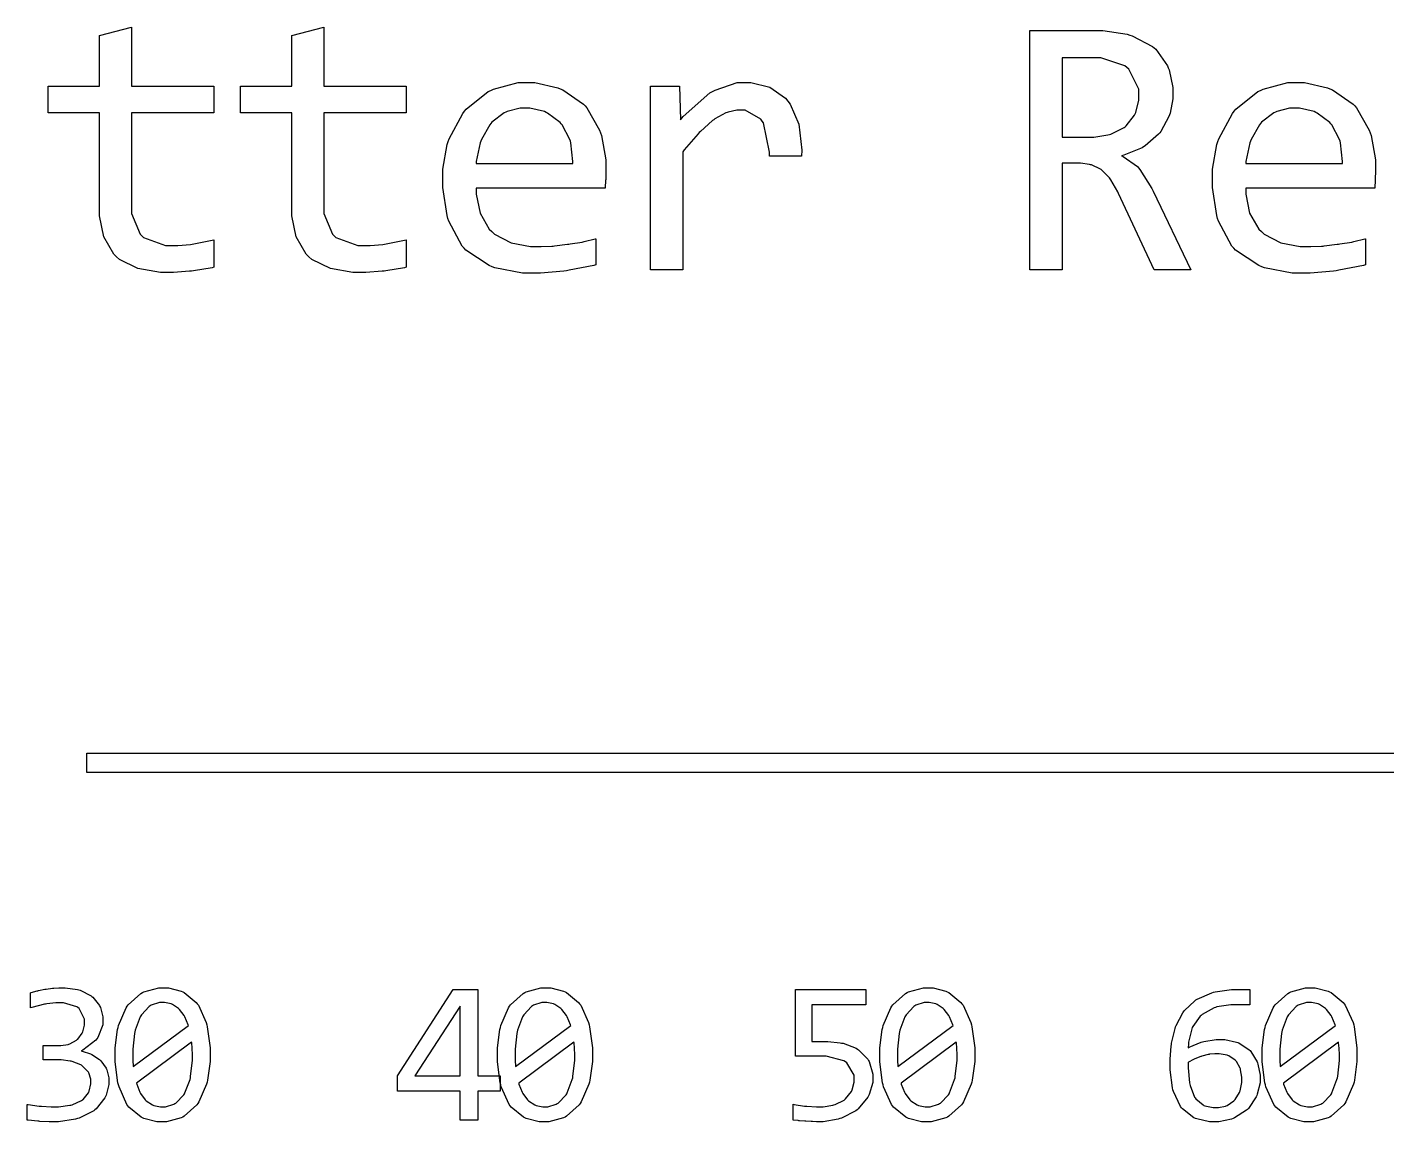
# Model space of a CAD drawing. Extents: x 0.4 to 7.8, y 0.3 to 11.2.
# Drawn here: x 2.383 to 4.045, y 9.844 to 11.182 of the extents above; entities that cross this region are included whole.
import ezdxf

# ---------------------------------------------------------------- set-up
doc = ezdxf.new("R2010")
doc.units = 0
doc.layers.get('0').update_dxf_attribs({"linetype": 'CONTINUOUS'})

msp = doc.modelspace()

# ---------------------------------------------------------------- linework, layer by layer
at = {"color": 9}
for points in [[(2.61094, 10.8886), (2.60872, 10.888), (2.58594, 10.8841), (2.58361, 10.8838), (2.58122, 10.8836), (2.56153, 10.8823), (2.55496, 10.8823), (2.54568, 10.8823), (2.51801, 10.887), (2.49533, 10.8982), (2.49186, 10.9013), (2.48839, 10.9046), (2.47624, 10.9257), (2.47108, 10.9516), (2.47108, 10.9602), (2.47108, 11.0774), (2.40815, 11.0774), (2.40815, 11.1101), (2.47108, 11.1101), (2.47108, 11.1719), (2.50999, 11.182), (2.50999, 11.1101), (2.61094, 11.1101), (2.61094, 11.0774), (2.50999, 11.0774), (2.50999, 10.9633), (2.50999, 10.9543), (2.52061, 10.9291), (2.52274, 10.927), (2.5249, 10.9251), (2.55181, 10.9152), (2.56082, 10.9152), (2.56668, 10.9152), (2.58214, 10.9165), (2.58431, 10.9168), (2.58643, 10.9171), (2.60861, 10.9216), (2.61094, 10.9222), (2.61094, 10.8886)], [(2.84619, 10.8886), (2.84397, 10.888), (2.82124, 10.8841), (2.8189, 10.8838), (2.81651, 10.8836), (2.79682, 10.8823), (2.79025, 10.8823), (2.78097, 10.8823), (2.75331, 10.887), (2.73058, 10.8982), (2.72711, 10.9013), (2.72364, 10.9046), (2.71149, 10.9257), (2.70632, 10.9516), (2.70632, 10.9602), (2.70632, 11.0774), (2.64344, 11.0774), (2.64344, 11.1101), (2.70632, 11.1101), (2.70632, 11.1719), (2.74528, 11.182), (2.74528, 11.1101), (2.84619, 11.1101), (2.84619, 11.0774), (2.74528, 11.0774), (2.74528, 10.9633), (2.74528, 10.9543), (2.75586, 10.9291), (2.75803, 10.927), (2.76014, 10.9251), (2.78706, 10.9152), (2.79606, 10.9152), (2.80192, 10.9152), (2.81739, 10.9165), (2.81956, 10.9168), (2.82167, 10.9171), (2.84386, 10.9216), (2.84619, 10.9222), (2.84619, 10.8886)], [(3.80556, 10.8854), (3.76058, 10.8854), (3.7169, 10.9789), (3.7161, 10.9807), (3.70768, 10.9955), (3.70687, 10.9966), (3.706, 10.9978), (3.69667, 11.0072), (3.69569, 11.0079), (3.69472, 11.0086), (3.68386, 11.0136), (3.68267, 11.0139), (3.68147, 11.0142), (3.67063, 11.0157), (3.66704, 11.0157), (3.64822, 11.0157), (3.64822, 10.8854), (3.6084, 10.8854), (3.6084, 11.178), (3.68674, 11.178), (3.69769, 11.178), (3.72749, 11.1733), (3.73058, 11.1723), (3.73361, 11.1714), (3.75863, 11.1584), (3.76058, 11.1567), (3.76253, 11.155), (3.77686, 11.1347), (3.77778, 11.1323), (3.77869, 11.1299), (3.78342, 11.1082), (3.78342, 11.101), (3.78342, 11.0945), (3.78, 11.077), (3.77935, 11.075), (3.77865, 11.073), (3.76861, 11.0545), (3.76731, 11.0528), (3.76594, 11.0512), (3.74957, 11.0368), (3.74761, 11.0356), (3.74567, 11.0344), (3.72325, 11.0254), (3.72076, 11.0248), (3.72276, 11.0241), (3.74013, 11.0117), (3.74154, 11.0099), (3.74294, 11.0081), (3.75771, 10.9847), (3.75922, 10.9817), (3.80556, 10.8854)], [(3.74175, 11.0976), (3.74175, 11.1064), (3.72944, 11.1308), (3.727, 11.1327), (3.72456, 11.1347), (3.69547, 11.1444), (3.68582, 11.1444), (3.64822, 11.1444), (3.64822, 11.0477), (3.68044, 11.0477), (3.68674, 11.0477), (3.70383, 11.0503), (3.70574, 11.0508), (3.70763, 11.0514), (3.72368, 11.0594), (3.72499, 11.0604), (3.72629, 11.0615), (3.7366, 11.0746), (3.73731, 11.0761), (3.73801, 11.0777), (3.74175, 11.0927), (3.74175, 11.0976)], [(3.09017, 11.0097), (3.09017, 11.0062), (3.08996, 10.9967), (3.08996, 10.9958), (3.0899, 10.9948), (3.08931, 10.9861), (3.08925, 10.9852), (2.93147, 10.9852), (2.93147, 10.9777), (2.93631, 10.9548), (2.94754, 10.9353), (2.95074, 10.9322), (2.95394, 10.9291), (2.97424, 10.9185), (2.99821, 10.9138), (3.00624, 10.9138), (3.01112, 10.9138), (3.02425, 10.9144), (3.02593, 10.9145), (3.02756, 10.9147), (3.0434, 10.9166), (3.04497, 10.9168), (3.0465, 10.917), (3.06099, 10.9194), (3.06239, 10.9197), (3.06381, 10.92), (3.07688, 10.9231), (3.07807, 10.9234), (3.07807, 10.8915), (3.07542, 10.8908), (3.04542, 10.8848), (3.04204, 10.8843), (3.03868, 10.8838), (3.01014, 10.8814), (3.00065, 10.8814), (2.98822, 10.8814), (2.95443, 10.8879), (2.95096, 10.8892), (2.94749, 10.8906), (2.91894, 10.9094), (2.91672, 10.9118), (2.9145, 10.9143), (2.89811, 10.9447), (2.89703, 10.9483), (2.89594, 10.9519), (2.89079, 10.986), (2.89079, 10.9973), (2.89079, 11.0086), (2.89632, 11.0386), (2.89746, 11.0421), (2.8986, 11.0457), (2.91521, 11.0766), (2.91737, 11.0792), (2.91954, 11.0819), (2.9464, 11.1032), (2.9496, 11.1048), (2.95275, 11.1063), (2.98281, 11.1142), (2.99283, 11.1142), (3.00319, 11.1142), (3.03142, 11.108), (3.03444, 11.1068), (3.03743, 11.1056), (3.06282, 11.088), (3.06489, 11.0857), (3.06694, 11.0835), (3.08257, 11.0561), (3.08365, 11.0528), (3.08475, 11.0496), (3.09017, 11.0197), (3.09017, 11.0097)], [(3.14481, 11.1101), (3.18039, 11.1101), (3.18153, 11.0687), (3.18485, 11.0727), (3.21744, 11.1016), (3.22071, 11.1034), (3.2239, 11.1052), (3.25088, 11.1142), (3.25988, 11.1142), (3.26753, 11.1142), (3.29047, 11.1085), (3.30968, 11.0953), (3.31267, 11.0915), (3.31565, 11.0878), (3.3259, 11.0635), (3.32964, 11.0318), (3.32943, 11.0244), (3.29004, 11.0244), (3.29015, 11.0293), (3.28288, 11.065), (3.28136, 11.0672), (3.27979, 11.0694), (3.26058, 11.0806), (3.25424, 11.0806), (3.25028, 11.0806), (3.23969, 11.0782), (3.23839, 11.0777), (3.23703, 11.0773), (3.22342, 11.0698), (3.222, 11.0687), (3.2206, 11.0678), (3.20589, 11.0547), (3.20437, 11.0531), (3.20281, 11.0515), (3.18599, 11.0321), (3.18419, 11.0298), (3.18419, 10.8854), (3.14481, 10.8854), (3.14481, 11.1101)], [(4.03119, 11.0097), (4.03119, 11.0062), (4.03093, 10.9967), (4.03093, 10.9958), (4.03087, 10.9948), (4.03033, 10.9861), (4.03028, 10.9852), (3.8725, 10.9852), (3.8725, 10.9777), (3.87728, 10.9548), (3.88851, 10.9353), (3.89176, 10.9322), (3.89497, 10.9291), (3.91521, 10.9185), (3.93924, 10.9138), (3.94726, 10.9138), (3.95215, 10.9138), (3.96528, 10.9144), (3.96696, 10.9145), (3.96858, 10.9147), (3.98443, 10.9166), (3.98594, 10.9168), (3.98747, 10.917), (4.00201, 10.9194), (4.00342, 10.9197), (4.00483, 10.92), (4.0179, 10.9231), (4.0191, 10.9234), (4.0191, 10.8915), (4.01644, 10.8908), (3.98639, 10.8848), (3.98307, 10.8843), (3.97971, 10.8838), (3.95117, 10.8814), (3.94168, 10.8814), (3.92925, 10.8814), (3.89546, 10.8879), (3.89199, 10.8892), (3.88851, 10.8906), (3.85997, 10.9094), (3.85775, 10.9118), (3.85553, 10.9143), (3.83908, 10.9447), (3.83806, 10.9483), (3.83697, 10.9519), (3.83176, 10.986), (3.83176, 10.9973), (3.83176, 11.0086), (3.83735, 11.0386), (3.83849, 11.0421), (3.83963, 11.0457), (3.85622, 11.0766), (3.8584, 11.0792), (3.86057, 11.0819), (3.88743, 11.1032), (3.89063, 11.1048), (3.89378, 11.1063), (3.92378, 11.1142), (3.93381, 11.1142), (3.94417, 11.1142), (3.97239, 11.108), (3.97542, 11.1068), (3.9784, 11.1056), (4.00379, 11.088), (4.00586, 11.0857), (4.00792, 11.0835), (4.0236, 11.0561), (4.02468, 11.0528), (4.02576, 11.0496), (4.03119, 11.0197), (4.03119, 11.0097)], [(3.04964, 11.0153), (3.04975, 11.0177), (3.04736, 11.0405), (3.04676, 11.0425), (3.04617, 11.0447), (3.03678, 11.0626), (3.03554, 11.064), (3.03429, 11.0655), (3.01882, 11.0771), (3.01699, 11.0779), (3.01508, 11.0788), (2.99701, 11.0831), (2.99104, 11.0831), (2.98519, 11.0831), (2.96951, 11.0789), (2.96778, 11.0781), (2.96599, 11.0773), (2.95085, 11.0658), (2.9496, 11.0642), (2.94829, 11.0628), (2.9381, 11.0449), (2.93733, 11.0428), (2.93653, 11.0407), (2.93164, 11.0177), (2.93147, 11.0153), (3.04964, 11.0153)], [(3.99067, 11.0153), (3.99078, 11.0177), (3.98839, 11.0405), (3.98779, 11.0425), (3.98719, 11.0447), (3.97781, 11.0626), (3.97657, 11.064), (3.97532, 11.0655), (3.95985, 11.0771), (3.95801, 11.0779), (3.95611, 11.0788), (3.93804, 11.0831), (3.93201, 11.0831), (3.92617, 11.0831), (3.91049, 11.0789), (3.90875, 11.0781), (3.90696, 11.0773), (3.89187, 11.0658), (3.89063, 11.0642), (3.88932, 11.0628), (3.87907, 11.0449), (3.87831, 11.0428), (3.8775, 11.0407), (3.87267, 11.0177), (3.8725, 11.0153), (3.99067, 11.0153)], [(2.45551, 10.2945), (7.79736, 10.2945), (7.79736, 10.2711), (2.45551, 10.2711), (2.45551, 10.2945)], [(2.48258, 9.89458), (2.48258, 9.88965), (2.47906, 9.87642), (2.47835, 9.87483), (2.4776, 9.87332), (2.4669, 9.85992), (2.4655, 9.85872), (2.46403, 9.85758), (2.44613, 9.84858), (2.44401, 9.84788), (2.44185, 9.84722), (2.42085, 9.84397), (2.4139, 9.84397), (2.40961, 9.84397), (2.39806, 9.84446), (2.39681, 9.84457), (2.39551, 9.84467), (2.38374, 9.84597), (2.38265, 9.84614), (2.38265, 9.86518), (2.3839, 9.86496), (2.39719, 9.86328), (2.3986, 9.86313), (2.40001, 9.86301), (2.41189, 9.86236), (2.41585, 9.86236), (2.4209, 9.86236), (2.43479, 9.86415), (2.43619, 9.86447), (2.43761, 9.86486), (2.44922, 9.87001), (2.45014, 9.87067), (2.45101, 9.87136), (2.45751, 9.8795), (2.45796, 9.88043), (2.45833, 9.8814), (2.46039, 9.8904), (2.46039, 9.89339), (2.46039, 9.89626), (2.45796, 9.90403), (2.45747, 9.90483), (2.45697, 9.90565), (2.45003, 9.91249), (2.44917, 9.91303), (2.44824, 9.91363), (2.43767, 9.91769), (2.43647, 9.91792), (2.43522, 9.91824), (2.42404, 9.91965), (2.42036, 9.91965), (2.40218, 9.91965), (2.40218, 9.93707), (2.42057, 9.93707), (2.42383, 9.93707), (2.43267, 9.93864), (2.43365, 9.93892), (2.43463, 9.93924), (2.44308, 9.94385), (2.44379, 9.94439), (2.4445, 9.94499), (2.44988, 9.95226), (2.45025, 9.95307), (2.45063, 9.954), (2.45258, 9.96218), (2.45258, 9.9649), (2.45258, 9.96962), (2.44607, 9.98264), (2.44476, 9.98361), (2.44347, 9.9846), (2.42719, 9.98947), (2.42182, 9.98947), (2.41764, 9.98947), (2.40662, 9.98813), (2.40522, 9.98785), (2.40375, 9.98763), (2.38851, 9.98367), (2.38687, 9.98312), (2.38687, 10.0017), (2.38753, 10.002), (2.39486, 10.0041), (2.39567, 10.0042), (2.39643, 10.0044), (2.40429, 10.0061), (2.40511, 10.0062), (2.40588, 10.0063), (2.41368, 10.0073), (2.4145, 10.0074), (2.41525, 10.0075), (2.42133, 10.0079), (2.42339, 10.0079), (2.42899, 10.0079), (2.44413, 10.0056), (2.44575, 10.0051), (2.44732, 10.0047), (2.46078, 9.99815), (2.46186, 9.99729), (2.46289, 9.99647), (2.47103, 9.98606), (2.47163, 9.98481), (2.47217, 9.98361), (2.47493, 9.97217), (2.47493, 9.96832), (2.47493, 9.96263), (2.46897, 9.94694), (2.46783, 9.94536), (2.46664, 9.94385), (2.45068, 9.93153), (2.44868, 9.93061), (2.44971, 9.93044), (2.45985, 9.92719), (2.46089, 9.92671), (2.46186, 9.92622), (2.47092, 9.91997), (2.47174, 9.91917), (2.47254, 9.9184), (2.47906, 9.90944), (2.47954, 9.90842), (2.48004, 9.90739), (2.48258, 9.89779), (2.48258, 9.89458)], [(2.60618, 9.92583), (2.60618, 9.91749), (2.60314, 9.89497), (2.60254, 9.89242), (2.60189, 9.88992), (2.59261, 9.86838), (2.59142, 9.86654), (2.59017, 9.86475), (2.57471, 9.85086), (2.57286, 9.84983), (2.57101, 9.84885), (2.55296, 9.84397), (2.54699, 9.84397), (2.54112, 9.84397), (2.52539, 9.84793), (2.52365, 9.84868), (2.52186, 9.8495), (2.50694, 9.86199), (2.50569, 9.86361), (2.50444, 9.86529), (2.4949, 9.88656), (2.49425, 9.88911), (2.49354, 9.89171), (2.49024, 9.91732), (2.49024, 9.92583), (2.49024, 9.93425), (2.49322, 9.95682), (2.49388, 9.95931), (2.49447, 9.96186), (2.50375, 9.9834), (2.50499, 9.98519), (2.50618, 9.98703), (2.52165, 10.0009), (2.52354, 10.0019), (2.52539, 10.0029), (2.5434, 10.0079), (2.54943, 10.0079), (2.55524, 10.0079), (2.57096, 10.0038), (2.57275, 10.003), (2.57449, 10.0022), (2.58942, 9.98981), (2.59065, 9.98813), (2.5919, 9.98649), (2.60146, 9.96522), (2.60215, 9.96263), (2.60281, 9.96007), (2.60618, 9.9344), (2.60618, 9.92583)], [(3.07362, 9.92583), (3.07362, 9.91749), (3.07058, 9.89497), (3.06999, 9.89242), (3.06933, 9.88992), (3.06006, 9.86838), (3.05886, 9.86654), (3.05761, 9.86475), (3.04215, 9.85086), (3.04031, 9.84983), (3.03847, 9.84885), (3.0204, 9.84397), (3.01443, 9.84397), (3.00857, 9.84397), (2.99283, 9.84793), (2.9911, 9.84868), (2.98931, 9.8495), (2.97439, 9.86199), (2.97314, 9.86361), (2.9719, 9.86529), (2.96235, 9.88656), (2.96169, 9.88911), (2.96099, 9.89171), (2.95768, 9.91732), (2.95768, 9.92583), (2.95768, 9.93425), (2.96067, 9.95682), (2.96132, 9.95931), (2.96192, 9.96186), (2.97119, 9.9834), (2.97244, 9.98519), (2.97364, 9.98703), (2.9891, 10.0009), (2.991, 10.0019), (2.99283, 10.0029), (3.01085, 10.0079), (3.01687, 10.0079), (3.02268, 10.0079), (3.03842, 10.0038), (3.04021, 10.003), (3.04194, 10.0022), (3.05686, 9.98981), (3.05811, 9.98813), (3.05935, 9.98649), (3.0689, 9.96522), (3.06961, 9.96263), (3.07026, 9.96007), (3.07362, 9.9344), (3.07362, 9.92583)], [(3.54107, 9.92583), (3.54107, 9.91749), (3.53803, 9.89497), (3.53743, 9.89242), (3.53678, 9.88992), (3.5275, 9.86838), (3.52632, 9.86654), (3.52507, 9.86475), (3.5096, 9.85086), (3.50776, 9.84983), (3.50592, 9.84885), (3.48785, 9.84397), (3.48188, 9.84397), (3.47601, 9.84397), (3.46029, 9.84793), (3.45856, 9.84868), (3.45676, 9.8495), (3.44185, 9.86199), (3.4406, 9.86361), (3.43935, 9.86529), (3.42979, 9.88656), (3.42914, 9.88911), (3.42844, 9.89171), (3.42512, 9.91732), (3.42512, 9.92583), (3.42512, 9.93425), (3.42811, 9.95682), (3.42876, 9.95931), (3.42936, 9.96186), (3.43864, 9.9834), (3.43989, 9.98519), (3.44108, 9.98703), (3.45654, 10.0009), (3.45844, 10.0019), (3.46029, 10.0029), (3.47831, 10.0079), (3.48432, 10.0079), (3.49013, 10.0079), (3.50586, 10.0038), (3.50765, 10.003), (3.50939, 10.0022), (3.52431, 9.98981), (3.52556, 9.98813), (3.52681, 9.98649), (3.53635, 9.96522), (3.53706, 9.96263), (3.53771, 9.96007), (3.54107, 9.9344), (3.54107, 9.92583)], [(4.00851, 9.92583), (4.00851, 9.91749), (4.00549, 9.89497), (4.00489, 9.89242), (4.00424, 9.88992), (3.99496, 9.86838), (3.99376, 9.86654), (3.99251, 9.86475), (3.97706, 9.85086), (3.97521, 9.84983), (3.97336, 9.84885), (3.95529, 9.84397), (3.94933, 9.84397), (3.94347, 9.84397), (3.92774, 9.84793), (3.926, 9.84868), (3.92421, 9.8495), (3.90929, 9.86199), (3.90804, 9.86361), (3.90679, 9.86529), (3.89725, 9.88656), (3.8966, 9.88911), (3.89589, 9.89171), (3.89258, 9.91732), (3.89258, 9.92583), (3.89258, 9.93425), (3.89556, 9.95682), (3.89621, 9.95931), (3.89681, 9.96186), (3.90608, 9.9834), (3.90733, 9.98519), (3.90853, 9.98703), (3.92399, 10.0009), (3.92589, 10.0019), (3.92774, 10.0029), (3.94575, 10.0079), (3.95176, 10.0079), (3.95757, 10.0079), (3.97331, 10.0038), (3.9751, 10.003), (3.97683, 10.0022), (3.99175, 9.98981), (3.993, 9.98813), (3.99425, 9.98649), (4.00379, 9.96522), (4.0045, 9.96263), (4.00515, 9.96007), (4.00851, 9.9344), (4.00851, 9.92583)], [(2.96104, 9.8814), (2.93381, 9.8814), (2.93381, 9.84614), (2.91211, 9.84614), (2.91211, 9.8814), (2.83529, 9.8814), (2.83529, 9.90013), (2.90332, 10.0057), (2.93381, 10.0057), (2.93381, 9.90013), (2.96104, 9.90013), (2.96104, 9.8814)], [(3.4165, 9.89719), (3.4165, 9.89182), (3.41222, 9.87717), (3.4114, 9.87554), (3.41054, 9.87392), (3.39871, 9.85992), (3.39725, 9.85872), (3.39572, 9.85758), (3.37815, 9.84853), (3.37614, 9.84788), (3.37408, 9.84722), (3.35585, 9.84397), (3.34978, 9.84397), (3.34782, 9.84397), (3.34272, 9.84418), (3.34207, 9.84418), (3.34136, 9.84424), (3.33464, 9.84462), (3.33399, 9.84467), (3.33328, 9.84472), (3.32671, 9.84521), (3.32607, 9.84526), (3.32542, 9.84538), (3.31972, 9.84608), (3.31922, 9.84614), (3.31922, 9.86546), (3.32032, 9.86518), (3.33285, 9.86328), (3.33425, 9.86313), (3.33567, 9.86301), (3.3475, 9.86236), (3.35146, 9.86236), (3.35585, 9.86236), (3.36774, 9.86431), (3.36903, 9.86469), (3.37033, 9.86513), (3.3814, 9.87061), (3.38232, 9.87131), (3.38325, 9.87207), (3.39031, 9.88081), (3.39079, 9.88178), (3.39128, 9.88286), (3.39372, 9.89253), (3.39372, 9.89572), (3.39372, 9.90115), (3.38476, 9.91624), (3.38297, 9.91732), (3.38118, 9.91846), (3.35954, 9.92415), (3.35232, 9.92415), (3.32206, 9.92415), (3.32206, 10.0057), (3.40799, 10.0057), (3.40799, 9.98714), (3.34207, 9.98714), (3.34207, 9.94233), (3.35596, 9.94233), (3.36154, 9.94233), (3.37646, 9.94065), (3.37831, 9.94026), (3.3801, 9.93994), (3.39621, 9.93381), (3.39762, 9.93294), (3.39903, 9.93212), (3.41043, 9.92046), (3.41129, 9.919), (3.41217, 9.91758), (3.4165, 9.90229), (3.4165, 9.89719)], [(3.88997, 9.89671), (3.88997, 9.89154), (3.88656, 9.87765), (3.8859, 9.87603), (3.88525, 9.87446), (3.87587, 9.8604), (3.87468, 9.85921), (3.87343, 9.85807), (3.85872, 9.84868), (3.85699, 9.84799), (3.85525, 9.84733), (3.83942, 9.84397), (3.83415, 9.84397), (3.82829, 9.84397), (3.81256, 9.84744), (3.81087, 9.8481), (3.80914, 9.84885), (3.79503, 9.85965), (3.79389, 9.86106), (3.79275, 9.86253), (3.78407, 9.88092), (3.78353, 9.88314), (3.78293, 9.88536), (3.77994, 9.90733), (3.77994, 9.91461), (3.77994, 9.92057), (3.78131, 9.93642), (3.78157, 9.93832), (3.78179, 9.94026), (3.78614, 9.95822), (3.78678, 9.9599), (3.78738, 9.96164), (3.79551, 9.97711), (3.79656, 9.97846), (3.79753, 9.97988), (3.81017, 9.99192), (3.81168, 9.99289), (3.81321, 9.99393), (3.83111, 10.0017), (3.83317, 10.0023), (3.83524, 10.0029), (3.85508, 10.0057), (3.86176, 10.0057), (3.8775, 10.0057), (3.8775, 9.98714), (3.8604, 9.98714), (3.85417, 9.98714), (3.83735, 9.98432), (3.83561, 9.98372), (3.83382, 9.98318), (3.81917, 9.97515), (3.81803, 9.97407), (3.81685, 9.97304), (3.80778, 9.9605), (3.80718, 9.95904), (3.80653, 9.95757), (3.80257, 9.94125), (3.8024, 9.9394), (3.80192, 9.9344), (3.80317, 9.93517), (3.81799, 9.94119), (3.81967, 9.94163), (3.82135, 9.94211), (3.83643, 9.94439), (3.84147, 9.94439), (3.84674, 9.94439), (3.86111, 9.94146), (3.86263, 9.94086), (3.86415, 9.94032), (3.87674, 9.93207), (3.87776, 9.93099), (3.87875, 9.92996), (3.88633, 9.91743), (3.88688, 9.91596), (3.88737, 9.9145), (3.88997, 9.90115), (3.88997, 9.89671)], [(2.51172, 9.9266), (2.51172, 9.92469), (2.51172, 9.92046), (2.51172, 9.919), (2.51172, 9.9184), (2.5121, 9.91228), (2.51221, 9.91168), (2.57969, 9.96164), (2.57937, 9.96268), (2.57547, 9.97217), (2.57503, 9.97299), (2.57454, 9.97385), (2.56901, 9.98118), (2.56836, 9.98178), (2.56771, 9.98242), (2.56022, 9.98731), (2.5594, 9.98763), (2.55854, 9.98801), (2.55072, 9.98969), (2.54818, 9.98969), (2.54438, 9.98969), (2.53418, 9.98639), (2.53304, 9.98568), (2.5319, 9.98503), (2.52235, 9.97493), (2.5216, 9.97358), (2.52078, 9.97228), (2.51465, 9.95583), (2.51426, 9.95383), (2.51383, 9.95187), (2.51172, 9.93294), (2.51172, 9.9266)], [(2.91211, 9.98519), (2.85656, 9.90013), (2.91211, 9.90013), (2.91211, 9.98519)], [(2.97917, 9.9266), (2.97917, 9.92469), (2.97917, 9.92046), (2.97917, 9.919), (2.97917, 9.9184), (2.97954, 9.91228), (2.97965, 9.91168), (3.04715, 9.96164), (3.04682, 9.96268), (3.04292, 9.97217), (3.04249, 9.97299), (3.04199, 9.97385), (3.03646, 9.98118), (3.03581, 9.98178), (3.03515, 9.98242), (3.02767, 9.98731), (3.02686, 9.98763), (3.02599, 9.98801), (3.01818, 9.98969), (3.01563, 9.98969), (3.01183, 9.98969), (3.00163, 9.98639), (3.00049, 9.98568), (2.99935, 9.98503), (2.98981, 9.97493), (2.98904, 9.97358), (2.98822, 9.97228), (2.9821, 9.95583), (2.98172, 9.95383), (2.98128, 9.95187), (2.97917, 9.93294), (2.97917, 9.9266)], [(3.44661, 9.9266), (3.44661, 9.92469), (3.44661, 9.92046), (3.44661, 9.919), (3.44661, 9.9184), (3.447, 9.91228), (3.4471, 9.91168), (3.5146, 9.96164), (3.51426, 9.96268), (3.51036, 9.97217), (3.50993, 9.97299), (3.50944, 9.97385), (3.5039, 9.98118), (3.50325, 9.98178), (3.50261, 9.98242), (3.49511, 9.98731), (3.49431, 9.98763), (3.49343, 9.98801), (3.48562, 9.98969), (3.48307, 9.98969), (3.47928, 9.98969), (3.46907, 9.98639), (3.46793, 9.98568), (3.46679, 9.98503), (3.45725, 9.97493), (3.45649, 9.97358), (3.45568, 9.97228), (3.44954, 9.95583), (3.44917, 9.95383), (3.44874, 9.95187), (3.44661, 9.93294), (3.44661, 9.9266)], [(3.91407, 9.9266), (3.91407, 9.92469), (3.91407, 9.92046), (3.91407, 9.919), (3.91407, 9.9184), (3.91444, 9.91228), (3.91456, 9.91168), (3.98204, 9.96164), (3.98172, 9.96268), (3.97781, 9.97217), (3.97738, 9.97299), (3.97689, 9.97385), (3.97136, 9.98118), (3.97071, 9.98178), (3.97006, 9.98242), (3.96257, 9.98731), (3.96175, 9.98763), (3.96089, 9.98801), (3.95307, 9.98969), (3.95053, 9.98969), (3.94672, 9.98969), (3.93653, 9.98639), (3.93539, 9.98568), (3.93425, 9.98503), (3.92469, 9.97493), (3.92393, 9.97358), (3.92312, 9.97228), (3.91699, 9.95583), (3.91661, 9.95383), (3.91618, 9.95187), (3.91407, 9.93294), (3.91407, 9.9266)], [(2.58469, 9.92513), (2.58469, 9.92719), (2.58436, 9.93267), (2.58431, 9.93332), (2.58425, 9.93403), (2.58376, 9.94069), (2.58371, 9.94135), (2.51622, 9.89117), (2.5165, 9.89014), (2.52035, 9.88038), (2.52083, 9.87944), (2.52126, 9.87858), (2.52692, 9.87082), (2.52756, 9.87017), (2.52821, 9.86957), (2.53575, 9.86458), (2.53662, 9.86421), (2.53743, 9.86387), (2.54546, 9.86214), (2.54818, 9.86214), (2.55192, 9.86214), (2.56207, 9.8655), (2.56321, 9.86615), (2.56435, 9.86686), (2.574, 9.87685), (2.57482, 9.87815), (2.57557, 9.8795), (2.58171, 9.89583), (2.58214, 9.89779), (2.58251, 9.89979), (2.58469, 9.91883), (2.58469, 9.92513)], [(3.05214, 9.92513), (3.05214, 9.92719), (3.05181, 9.93267), (3.05176, 9.93332), (3.05171, 9.93403), (3.05122, 9.94069), (3.05117, 9.94135), (2.98367, 9.89117), (2.98394, 9.89014), (2.98779, 9.88038), (2.98828, 9.87944), (2.98872, 9.87858), (2.99436, 9.87082), (2.99501, 9.87017), (2.99567, 9.86957), (3.00319, 9.86458), (3.00407, 9.86421), (3.00489, 9.86387), (3.01292, 9.86214), (3.01563, 9.86214), (3.01938, 9.86214), (3.02951, 9.8655), (3.03065, 9.86615), (3.03179, 9.86686), (3.04144, 9.87685), (3.04226, 9.87815), (3.04303, 9.8795), (3.04915, 9.89583), (3.04958, 9.89779), (3.04997, 9.89979), (3.05214, 9.91883), (3.05214, 9.92513)], [(3.51958, 9.92513), (3.51958, 9.92719), (3.51926, 9.93267), (3.51921, 9.93332), (3.51915, 9.93403), (3.51867, 9.94069), (3.51861, 9.94135), (3.45111, 9.89117), (3.45139, 9.89014), (3.45524, 9.88038), (3.45574, 9.87944), (3.45617, 9.87858), (3.46181, 9.87082), (3.46246, 9.87017), (3.46311, 9.86957), (3.47065, 9.86458), (3.47151, 9.86421), (3.47233, 9.86387), (3.48036, 9.86214), (3.48307, 9.86214), (3.48682, 9.86214), (3.49696, 9.8655), (3.4981, 9.86615), (3.49924, 9.86686), (3.5089, 9.87685), (3.50971, 9.87815), (3.51047, 9.8795), (3.5166, 9.89583), (3.51704, 9.89779), (3.51742, 9.89979), (3.51958, 9.91883), (3.51958, 9.92513)], [(3.98703, 9.92513), (3.98703, 9.92719), (3.98676, 9.93267), (3.98671, 9.93332), (3.98665, 9.93403), (3.98611, 9.94069), (3.98606, 9.94135), (3.91857, 9.89117), (3.91883, 9.89014), (3.92275, 9.88038), (3.92324, 9.87944), (3.92367, 9.87858), (3.92925, 9.87082), (3.9299, 9.87017), (3.93056, 9.86957), (3.9381, 9.86458), (3.93896, 9.86421), (3.93978, 9.86387), (3.94786, 9.86214), (3.95057, 9.86214), (3.95432, 9.86214), (3.96442, 9.8655), (3.96556, 9.86615), (3.96669, 9.86686), (3.97635, 9.87685), (3.97715, 9.87815), (3.97792, 9.8795), (3.98406, 9.89583), (3.98449, 9.89779), (3.98492, 9.89979), (3.98703, 9.91883), (3.98703, 9.92513)], [(3.86774, 9.89535), (3.86774, 9.89865), (3.86615, 9.90756), (3.86589, 9.90853), (3.86556, 9.90956), (3.861, 9.91786), (3.8604, 9.91851), (3.85975, 9.91922), (3.85172, 9.92453), (3.85075, 9.92486), (3.84978, 9.92529), (3.84017, 9.92719), (3.83697, 9.92719), (3.83458, 9.92719), (3.82835, 9.92649), (3.82758, 9.92632), (3.82676, 9.92622), (3.81896, 9.92415), (3.81819, 9.92389), (3.81743, 9.92367), (3.81017, 9.92079), (3.80951, 9.92046), (3.80881, 9.92014), (3.80246, 9.91672), (3.80192, 9.91635), (3.80192, 9.90978), (3.80376, 9.89176), (3.80414, 9.88997), (3.80447, 9.88824), (3.8099, 9.87418), (3.8106, 9.8731), (3.81131, 9.87207), (3.82026, 9.86458), (3.82135, 9.8641), (3.82238, 9.86367), (3.83257, 9.86139), (3.83599, 9.86139), (3.83914, 9.86139), (3.84771, 9.86328), (3.84868, 9.86361), (3.84967, 9.86399), (3.85801, 9.86962), (3.85872, 9.87033), (3.85943, 9.8711), (3.8649, 9.87989), (3.86529, 9.88092), (3.86567, 9.882), (3.86774, 9.89204), (3.86774, 9.89535)]]:
    msp.add_lwpolyline(points, close=True, dxfattribs=at)

doc.saveas('drawing.dxf')
